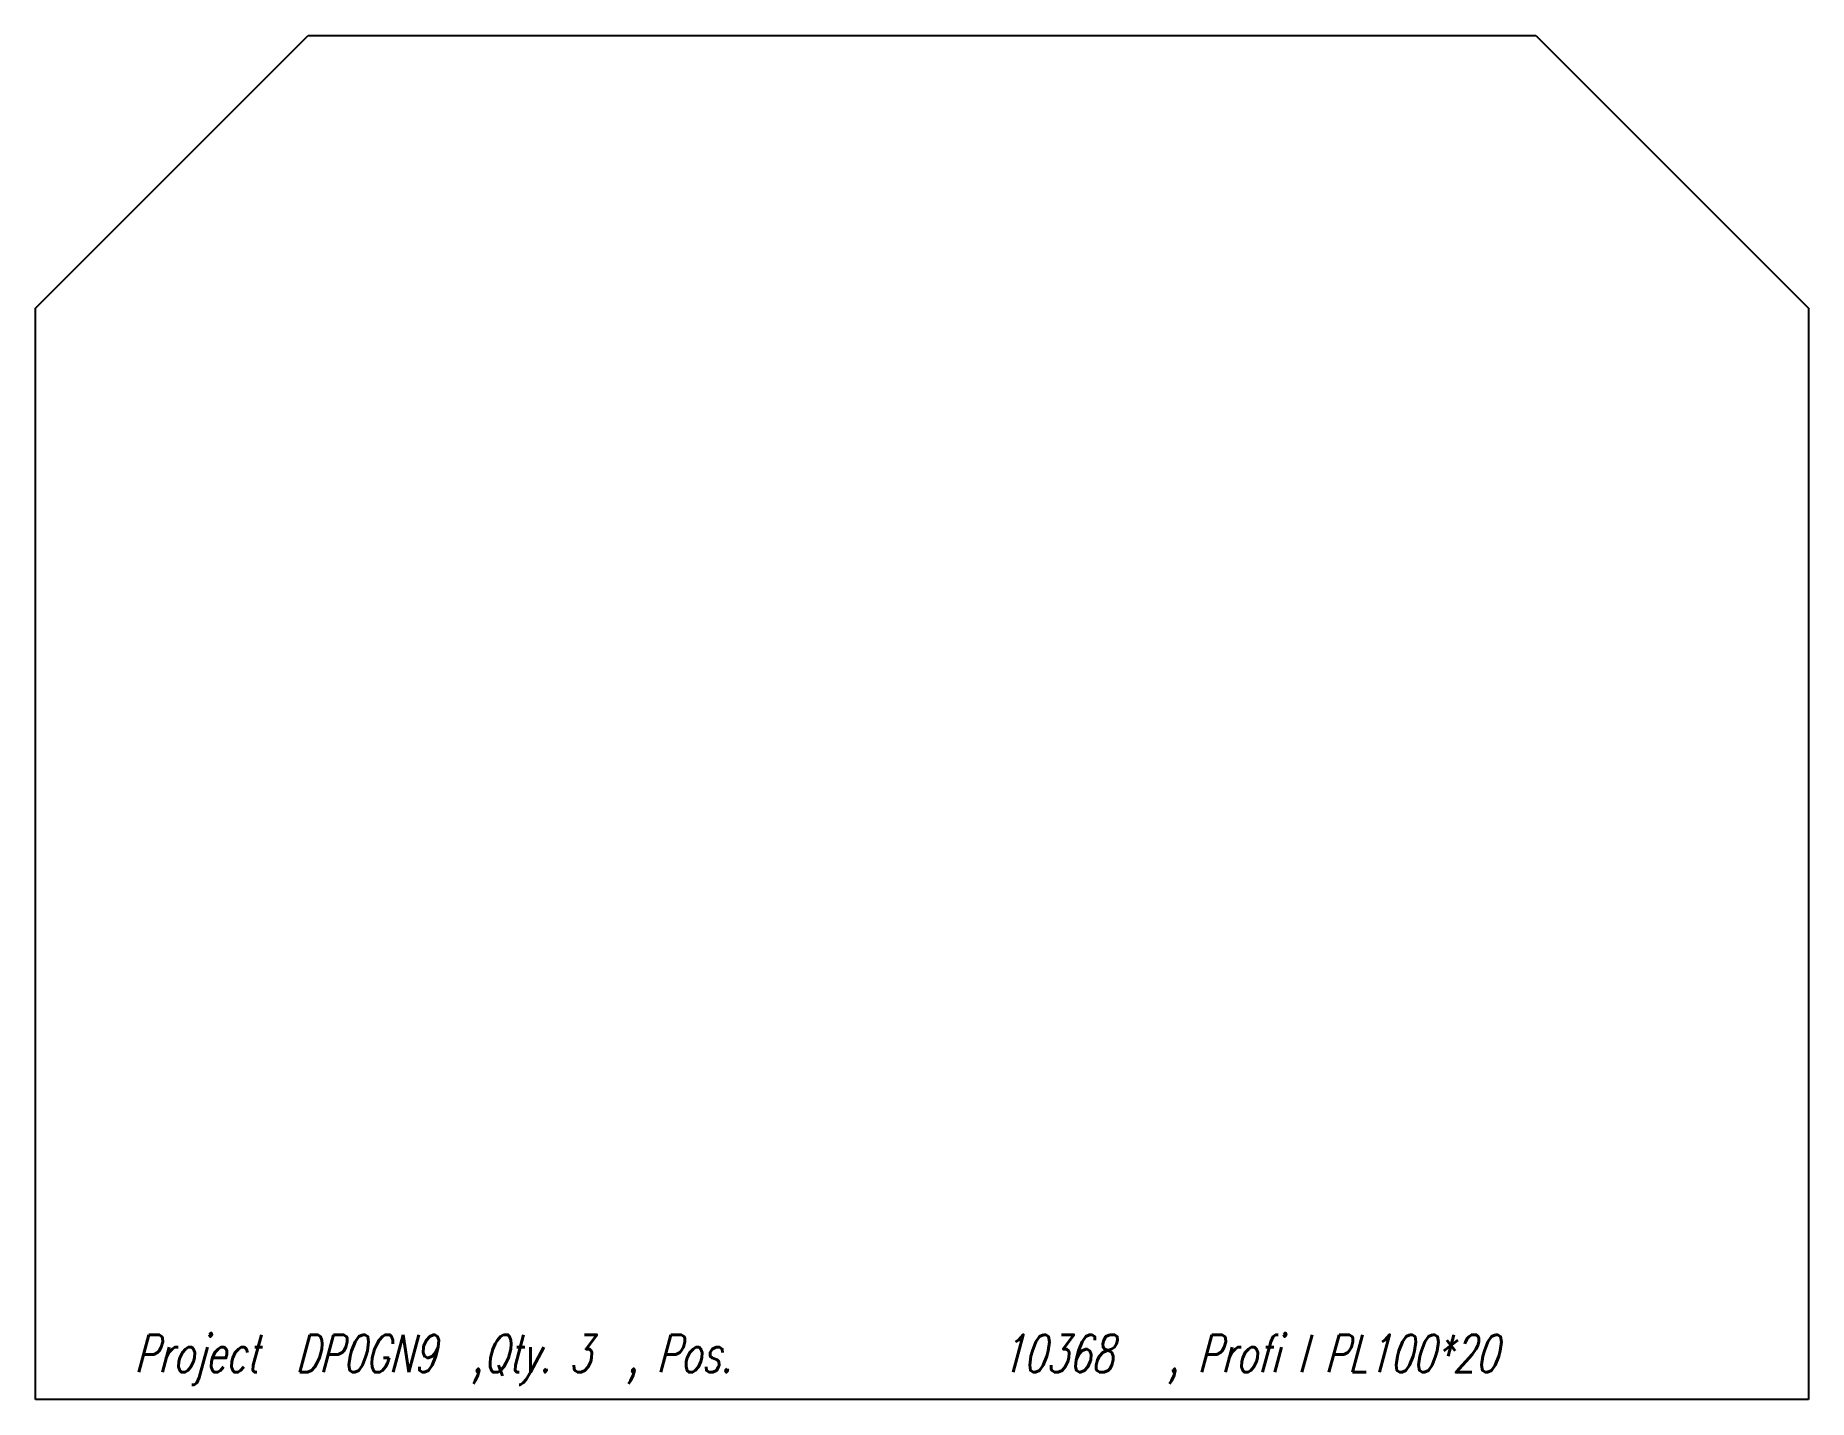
# Model space of a CAD drawing. Extents: x 0 to 130, y -50 to 50.
import ezdxf

# ---------------------------------------------------------------- set-up
doc = ezdxf.new("R2010")
doc.units = 0
doc.header["$LTSCALE"] = 10
doc.layers.add('TEILE', color=7, linetype='CONTINUOUS')
doc.layers.add('UNTERSCHRIFT', color=7, linetype='CONTINUOUS')
doc.styles.get("Standard").update_dxf_attribs({"font": 'ROMANS'})

msp = doc.modelspace()

# ---------------------------------------------------------------- linework, layer by layer
at = {"layer": 'TEILE', "color": 2}
for p, q in [((0, 29.998476), (20, 49.998711)), ((20, 49.998711), (110, 49.999767)), ((110, 49.999767), (130, 30.000002)), ((0, -50), (0, 29.998476)), ((130, 30.000002), (130, -50)), ((130, -50), (0, -50))]:
    msp.add_line(p, q, dxfattribs=at)

# ---------------------------------------------------------------- texts
at = {"layer": 'UNTERSCHRIFT', "color": 2, "oblique": 15, "width": 0.7}
for s, p in [('Project  DP0GN9  ,Qty. 3  , Pos. ', (7.25, -48)), ('10368', (70.775002, -48)), ('  , Profi l PL100*20', (80.400002, -48))]:
    msp.add_text(s, height=2.75, dxfattribs=at).set_placement(p)

doc.saveas('drawing.dxf')
